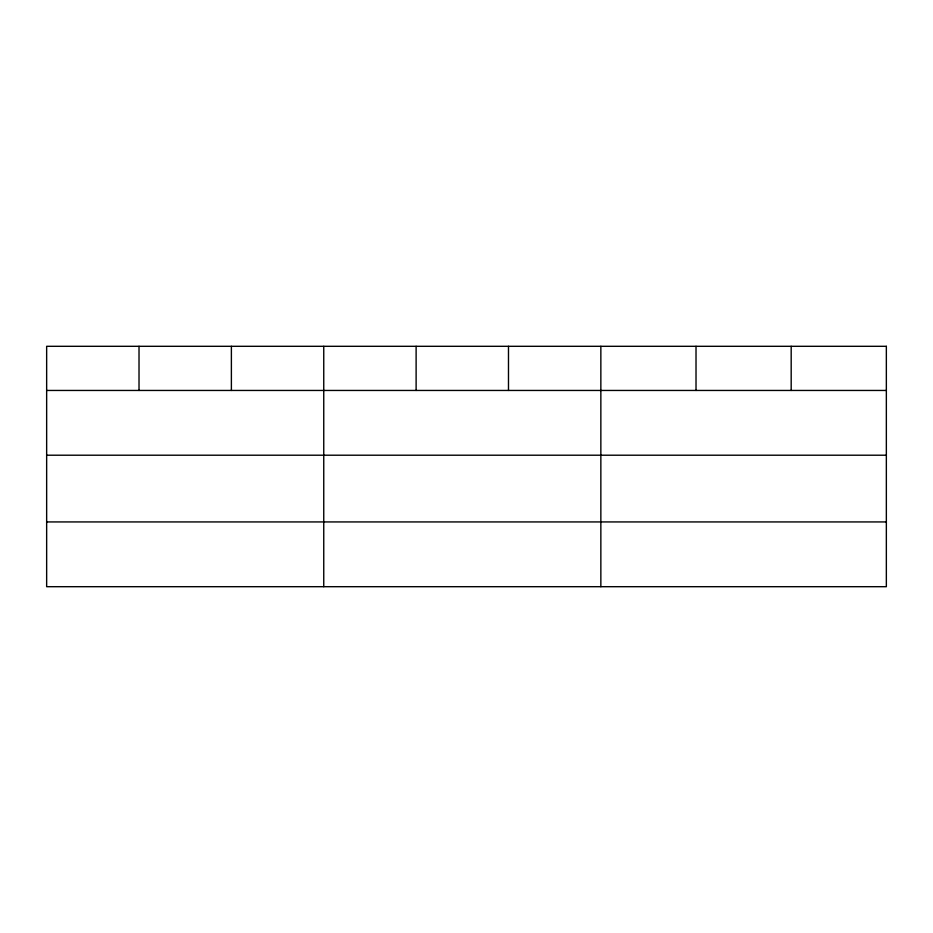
<?xml version="1.0" encoding="UTF-8"?>
<svg xmlns="http://www.w3.org/2000/svg" width="933" height="933" viewBox="0 0 933 933"><rect width="100%" height="100%" fill="white"/><g stroke="black" fill="none" stroke-linecap="round" stroke-linejoin="round"><path stroke-width="1.4" d="M46.65 390.449L886.35 390.449M46.65 455.211L886.35 455.211M46.65 521.932L886.35 521.932M791.184 346.306L791.184 390.449M696.018 346.306L696.018 390.449M600.852 346.306L600.852 586.694M508.485 346.306L508.485 390.449M416.118 346.306L416.118 390.449M323.751 346.306L323.751 586.694M231.384 346.306L231.384 390.449M139.017 346.306L139.017 390.449M886.35 346.306L46.65 346.306L46.65 586.694L886.35 586.694L886.35 346.306"/></g></svg>
